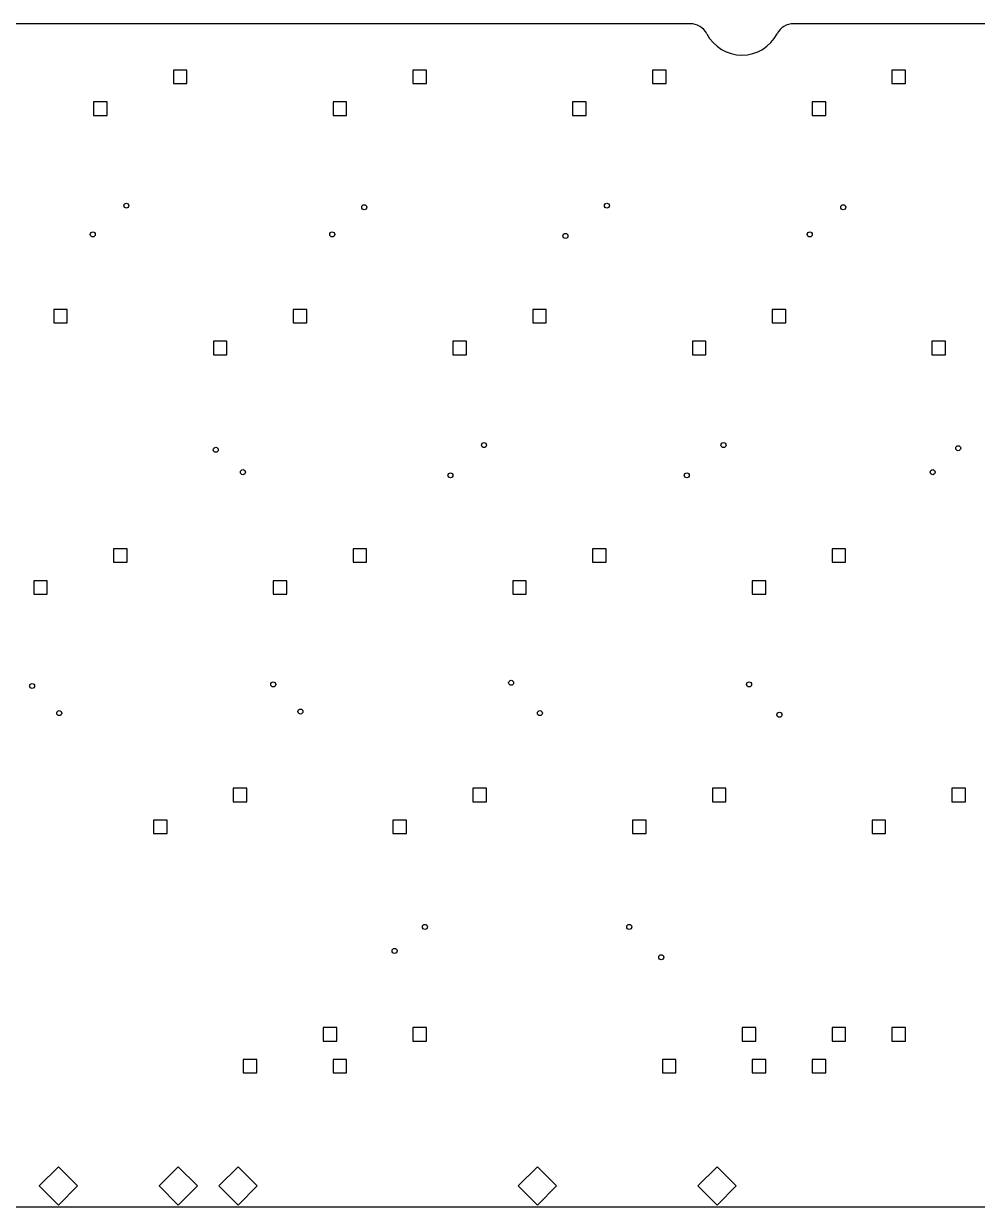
# Model space of a CAD drawing. Extents: x 58 to 363, y -197 to -84.
# Drawn here: x 135.3 to 211.2, y -177.8 to -83.6 of the extents above; entities that cross this region are included whole.
import ezdxf

# ---------------------------------------------------------------- set-up
doc = ezdxf.new("R2010")
doc.units = 0
doc.layers.add('BLACK', color=7, linetype='CONTINUOUS')

msp = doc.modelspace()

# ---------------------------------------------------------------- linework, layer by layer
at = {"layer": 'BLACK', "linetype": 'CONTINUOUS'}
for p, q in [((188.35, -83.5611), (82.296, -83.5611)), ((340.75, -83.5611), (196.596, -83.5611)), ((148.335, -87.2499), (147.257, -87.2499)), ((147.257, -87.2499), (147.257, -88.3276)), ((148.335, -88.3276), (148.335, -87.2499)), ((167.385, -87.2499), (166.307, -87.2499)), ((166.307, -87.2499), (166.307, -88.3276)), ((167.385, -88.3276), (167.385, -87.2499)), ((186.435, -87.2499), (185.357, -87.2499)), ((185.357, -87.2499), (185.357, -88.3276)), ((186.435, -88.3276), (186.435, -87.2499)), ((205.485, -87.2499), (204.407, -87.2499)), ((204.407, -87.2499), (204.407, -88.3276)), ((205.485, -88.3276), (205.485, -87.2499)), ((147.257, -88.3276), (148.335, -88.3276)), ((166.307, -88.3276), (167.385, -88.3276)), ((185.357, -88.3276), (186.435, -88.3276)), ((204.407, -88.3276), (205.485, -88.3276)), ((141.985, -89.7899), (140.907, -89.7899)), ((140.907, -89.7899), (140.907, -90.8676)), ((141.985, -90.8676), (141.985, -89.7899)), ((161.035, -89.7899), (159.957, -89.7899)), ((159.957, -89.7899), (159.957, -90.8676)), ((161.035, -90.8676), (161.035, -89.7899)), ((180.085, -89.7899), (179.007, -89.7899)), ((179.007, -89.7899), (179.007, -90.8676)), ((180.085, -90.8676), (180.085, -89.7899)), ((199.135, -89.7899), (198.057, -89.7899)), ((198.057, -89.7899), (198.057, -90.8676)), ((199.135, -90.8676), (199.135, -89.7899)), ((140.907, -90.8676), (141.985, -90.8676)), ((159.957, -90.8676), (161.035, -90.8676)), ((179.007, -90.8676), (180.085, -90.8676)), ((198.057, -90.8676), (199.135, -90.8676)), ((138.81, -106.3), (137.732, -106.3)), ((137.732, -106.3), (137.732, -107.378)), ((138.81, -107.378), (138.81, -106.3)), ((157.86, -106.3), (156.782, -106.3)), ((156.782, -106.3), (156.782, -107.378)), ((157.86, -107.378), (157.86, -106.3)), ((176.91, -106.3), (175.832, -106.3)), ((175.832, -106.3), (175.832, -107.378)), ((176.91, -107.378), (176.91, -106.3)), ((195.96, -106.3), (194.882, -106.3)), ((194.882, -106.3), (194.882, -107.378)), ((195.96, -107.378), (195.96, -106.3)), ((137.732, -107.378), (138.81, -107.378)), ((156.782, -107.378), (157.86, -107.378)), ((175.832, -107.378), (176.91, -107.378)), ((194.882, -107.378), (195.96, -107.378)), ((151.51, -108.84), (150.432, -108.84)), ((150.432, -108.84), (150.432, -109.918)), ((151.51, -109.918), (151.51, -108.84)), ((170.56, -108.84), (169.482, -108.84)), ((169.482, -108.84), (169.482, -109.918)), ((170.56, -109.918), (170.56, -108.84)), ((189.61, -108.84), (188.532, -108.84)), ((188.532, -108.84), (188.532, -109.918)), ((189.61, -109.918), (189.61, -108.84)), ((208.66, -108.84), (207.582, -108.84)), ((207.582, -108.84), (207.582, -109.918)), ((208.66, -109.918), (208.66, -108.84)), ((150.432, -109.918), (151.51, -109.918)), ((169.482, -109.918), (170.56, -109.918)), ((188.532, -109.918), (189.61, -109.918)), ((207.582, -109.918), (208.66, -109.918)), ((143.573, -125.35), (142.495, -125.35)), ((142.495, -125.35), (142.495, -126.428)), ((143.573, -126.428), (143.573, -125.35)), ((162.623, -125.35), (161.545, -125.35)), ((161.545, -125.35), (161.545, -126.428)), ((162.623, -126.428), (162.623, -125.35)), ((181.673, -125.35), (180.595, -125.35)), ((180.595, -125.35), (180.595, -126.428)), ((181.673, -126.428), (181.673, -125.35)), ((200.723, -125.35), (199.645, -125.35)), ((199.645, -125.35), (199.645, -126.428)), ((200.723, -126.428), (200.723, -125.35)), ((142.495, -126.428), (143.573, -126.428)), ((161.545, -126.428), (162.623, -126.428)), ((180.595, -126.428), (181.673, -126.428)), ((199.645, -126.428), (200.723, -126.428)), ((137.223, -127.89), (136.145, -127.89)), ((136.145, -127.89), (136.145, -128.968)), ((137.223, -128.968), (137.223, -127.89)), ((156.273, -127.89), (155.195, -127.89)), ((155.195, -127.89), (155.195, -128.968)), ((156.273, -128.968), (156.273, -127.89)), ((175.323, -127.89), (174.245, -127.89)), ((174.245, -127.89), (174.245, -128.968)), ((175.323, -128.968), (175.323, -127.89)), ((194.373, -127.89), (193.295, -127.89)), ((193.295, -127.89), (193.295, -128.968)), ((194.373, -128.968), (194.373, -127.89)), ((136.145, -128.968), (137.223, -128.968)), ((155.195, -128.968), (156.273, -128.968)), ((174.245, -128.968), (175.323, -128.968)), ((193.295, -128.968), (194.373, -128.968)), ((153.098, -144.4), (152.02, -144.4)), ((152.02, -144.4), (152.02, -145.478)), ((153.098, -145.478), (153.098, -144.4)), ((172.148, -144.4), (171.07, -144.4)), ((171.07, -144.4), (171.07, -145.478)), ((172.148, -145.478), (172.148, -144.4)), ((191.198, -144.4), (190.12, -144.4)), ((190.12, -144.4), (190.12, -145.478)), ((191.198, -145.478), (191.198, -144.4)), ((210.248, -144.4), (209.17, -144.4)), ((209.17, -144.4), (209.17, -145.478)), ((210.248, -145.478), (210.248, -144.4)), ((152.02, -145.478), (153.098, -145.478)), ((171.07, -145.478), (172.148, -145.478)), ((190.12, -145.478), (191.198, -145.478)), ((209.17, -145.478), (210.248, -145.478)), ((146.748, -146.94), (145.67, -146.94)), ((145.67, -146.94), (145.67, -148.018)), ((146.748, -148.018), (146.748, -146.94)), ((165.798, -146.94), (164.72, -146.94)), ((164.72, -146.94), (164.72, -148.018)), ((165.798, -148.018), (165.798, -146.94)), ((184.848, -146.94), (183.77, -146.94)), ((183.77, -146.94), (183.77, -148.018)), ((184.848, -148.018), (184.848, -146.94)), ((203.898, -146.94), (202.82, -146.94)), ((202.82, -146.94), (202.82, -148.018)), ((203.898, -148.018), (203.898, -146.94)), ((145.67, -148.018), (146.748, -148.018)), ((164.72, -148.018), (165.798, -148.018)), ((183.77, -148.018), (184.848, -148.018)), ((202.82, -148.018), (203.898, -148.018)), ((160.241, -163.45), (159.164, -163.45)), ((159.164, -163.45), (159.164, -164.528)), ((160.241, -164.528), (160.241, -163.45)), ((167.385, -163.45), (166.307, -163.45)), ((166.307, -163.45), (166.307, -164.528)), ((167.385, -164.528), (167.385, -163.45)), ((193.579, -163.45), (192.501, -163.45)), ((192.501, -163.45), (192.501, -164.528)), ((193.579, -164.528), (193.579, -163.45)), ((200.723, -163.45), (199.645, -163.45)), ((199.645, -163.45), (199.645, -164.528)), ((200.723, -164.528), (200.723, -163.45)), ((205.485, -163.45), (204.407, -163.45)), ((204.407, -163.45), (204.407, -164.528)), ((205.485, -164.528), (205.485, -163.45)), ((159.164, -164.528), (160.241, -164.528)), ((166.307, -164.528), (167.385, -164.528)), ((192.501, -164.528), (193.579, -164.528)), ((199.645, -164.528), (200.723, -164.528)), ((204.407, -164.528), (205.485, -164.528)), ((153.891, -165.99), (152.814, -165.99)), ((152.814, -165.99), (152.814, -167.068)), ((153.891, -167.068), (153.891, -165.99)), ((161.035, -165.99), (159.957, -165.99)), ((159.957, -165.99), (159.957, -167.068)), ((161.035, -167.068), (161.035, -165.99)), ((187.229, -165.99), (186.151, -165.99)), ((186.151, -165.99), (186.151, -167.068)), ((187.229, -167.068), (187.229, -165.99)), ((194.373, -165.99), (193.295, -165.99)), ((193.295, -165.99), (193.295, -167.068)), ((194.373, -167.068), (194.373, -165.99)), ((199.135, -165.99), (198.057, -165.99)), ((198.057, -165.99), (198.057, -167.068)), ((199.135, -167.068), (199.135, -165.99)), ((152.814, -167.068), (153.891, -167.068)), ((159.957, -167.068), (161.035, -167.068)), ((186.151, -167.068), (187.229, -167.068)), ((193.295, -167.068), (194.373, -167.068)), ((198.057, -167.068), (199.135, -167.068)), ((138.112, -174.53), (136.588, -176.054)), ((139.636, -176.054), (138.112, -174.53)), ((147.637, -174.53), (146.113, -176.054)), ((149.161, -176.054), (147.637, -174.53)), ((152.4, -174.53), (150.876, -176.054)), ((153.924, -176.054), (152.4, -174.53)), ((176.213, -174.53), (174.689, -176.054)), ((176.213, -174.53), (174.689, -176.054)), ((177.736, -176.054), (176.213, -174.53)), ((177.736, -176.054), (176.213, -174.53)), ((190.5, -174.53), (188.976, -176.054)), ((192.024, -176.054), (190.5, -174.53)), ((136.588, -176.054), (138.112, -177.578)), ((138.112, -177.578), (139.636, -176.054)), ((146.113, -176.054), (147.637, -177.578)), ((147.637, -177.578), (149.161, -176.054)), ((150.876, -176.054), (152.4, -177.578)), ((152.4, -177.578), (153.924, -176.054)), ((174.689, -176.054), (176.213, -177.578)), ((174.689, -176.054), (176.213, -177.578)), ((176.213, -177.578), (177.736, -176.054)), ((176.213, -177.578), (177.736, -176.054)), ((188.976, -176.054), (190.5, -177.578)), ((190.5, -177.578), (192.024, -176.054)), ((269.312, -177.761), (115.633, -177.761))]:
    msp.add_line(p, q, dxfattribs=at)
at = {"layer": 'BLACK'}
for centre in [(143.51, -98.044), (181.737, -98.044), (162.433, -98.171), (200.533, -98.171), (140.843, -100.33), (159.893, -100.33), (178.435, -100.457), (197.866, -100.33), (150.622, -117.475), (171.958, -117.094), (191.008, -117.094), (209.677, -117.348), (152.781, -119.253), (169.291, -119.507), (188.087, -119.507), (207.645, -119.253), (136.017, -136.271), (155.194, -136.144), (174.117, -136.017), (193.04, -136.144), (138.176, -138.43), (157.353, -138.303), (176.403, -138.43), (195.453, -138.557), (167.259, -155.448), (183.515, -155.448), (164.846, -157.353), (186.055, -157.861)]:
    msp.add_circle(centre, 0.2, dxfattribs=at)
for centre, radius, start, end in [((188.35, -85.061), 1.4999, 27.5369, 90.0004), ((196.596, -85.061), 1.4999, 89.9962, 152.462), ((192.473, -82.9111), 3.15, -152.46, -27.5398)]:
    msp.add_arc(centre, radius, start, end, dxfattribs=at)

doc.saveas('drawing.dxf')
